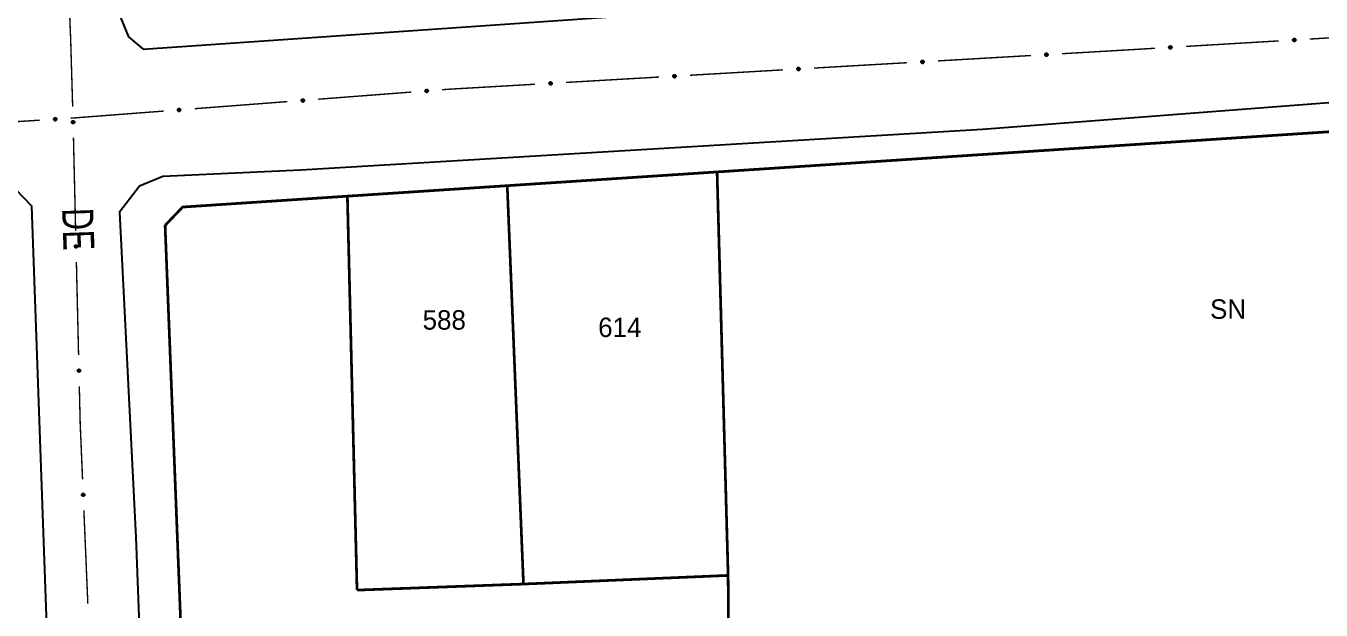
# Model space of a CAD drawing. Extents: x 202481 to 204056, y 4838981 to 4840330.
# Drawn here: x 202743.5 to 202910.4, y 4839437.1 to 4839512.3 of the extents above; entities that cross this region are included whole.
import ezdxf
from ezdxf.enums import TextEntityAlignment as Align

# ---------------------------------------------------------------- set-up
doc = ezdxf.new("R2010")
doc.units = 0
doc.header["$LTSCALE"] = 1.5
doc.header["$MEASUREMENT"] = 0
for name, color, linetype in [('CD_MALHA_LOTES', 7, 'CONTINUOUS'), ('RU-QUADRA', 210, 'CONTINUOUS'), ('SV-EIXO-RUA-PAV', 20, 'CONTINUOUS'), ('SV-RUA-PAVIM', 7, 'CONTINUOUS'), ('SV-TXT-RUA-PAV', 7, 'CONTINUOUS'), ('Th_NmrPort', 1, 'CONTINUOUS')]:
    doc.layers.add(name, color=color, linetype=linetype)
doc.styles.add('ARIAL', font='ARIAL.SHX')

msp = doc.modelspace()

# ---------------------------------------------------------------- linework, layer by layer
at = {"layer": 'CD_MALHA_LOTES', "linetype": 'Continuous', "const_width": 0.35, "flags": 128}
for points in [[(202832.56, 4839493.52), (202915.07, 4839498.93)], [(202805.52, 4839491.75), (202832.56, 4839493.52)], [(202833.98, 4839441.58), (202832.56, 4839493.52)], [(202784.92, 4839490.4), (202805.52, 4839491.75)], [(202807.61, 4839440.47), (202805.52, 4839491.75)], [(202761.43, 4839486.64), (202763.69, 4839489), (202784.92, 4839490.4)], [(202786.16, 4839439.69), (202784.92, 4839490.4)], [(202763.73, 4839428.04), (202761.43, 4839486.64)], [(202807.61, 4839440.47), (202786.16, 4839439.69)], [(202833.98, 4839441.58), (202807.61, 4839440.47)], [(202834.05, 4839433.48), (202833.98, 4839441.58)]]:
    msp.add_lwpolyline(points, dxfattribs=at)
at = {"layer": 'RU-QUADRA', "linetype": 'Continuous', "const_width": 0.18, "flags": 128}
msp.add_lwpolyline([(202763.73, 4839428.04), (202761.43, 4839486.64), (202763.69, 4839489), (202784.92, 4839490.4), (202805.52, 4839491.75), (202832.56, 4839493.52), (202915.07, 4839498.93), (202918.1, 4839427.63)], dxfattribs=at)
at = {"layer": 'SV-EIXO-RUA-PAV', "const_width": 0.18}
for points in [[(202749.124501, 4839513.923745), (202749.247439, 4839510.926265)], [(202749.247439, 4839510.926265), (202749.26, 4839510.62)], [(202749.26, 4839510.62), (202749.516585, 4839501.93031)], [(202892.969593, 4839509.677439), (202904.948444, 4839510.38957)], [(202908.941394, 4839510.626947), (202920.920245, 4839511.339078)], [(202861.023934, 4839507.813499), (202873.00391, 4839508.50644)], [(202876.997235, 4839508.73742), (202881.988892, 4839509.026145)], [(202881.988892, 4839509.026145), (202882.92, 4839509.08)], [(202882.92, 4839509.08), (202888.976643, 4839509.440062)], [(202845.050632, 4839506.889579), (202857.030608, 4839507.582519)], [(202813.104028, 4839505.041738), (202825.084005, 4839505.734678)], [(202829.07733, 4839505.965659), (202841.057306, 4839506.658599)], [(202781.178382, 4839502.882113), (202793.143326, 4839503.798683)], [(202797.131641, 4839504.104206), (202797.86, 4839504.16)], [(202797.86, 4839504.16), (202809.110703, 4839504.810758)], [(202765.225122, 4839501.66002), (202777.190067, 4839502.57659)], [(202733.304611, 4839499.414412), (202745.279864, 4839500.184692)], [(202749.271614, 4839500.441452), (202749.56, 4839500.46)], [(202749.56, 4839500.46), (202761.236807, 4839501.354497)], [(202749.619725, 4839497.931656), (202749.90311, 4839485.935002)], [(202749.997572, 4839481.936118), (202750.280958, 4839469.939465)], [(202750.375419, 4839465.94058), (202750.469881, 4839461.941696)], [(202750.469881, 4839461.941696), (202750.49, 4839461.09)], [(202750.49, 4839461.09), (202750.793517, 4839453.94838)], [(202750.963362, 4839449.951988), (202751.472898, 4839437.96281)]]:
    msp.add_lwpolyline(points, dxfattribs=at)
at = {"layer": 'SV-EIXO-RUA-PAV'}
for points in [[(202906.794959, 4839510.609619), (202906.826908, 4839510.64665), (202906.861939, 4839510.671943), (202906.897228, 4839510.68463), (202906.931335, 4839510.687709), (202906.966584, 4839510.68693), (202907.001948, 4839510.678303), (202907.039078, 4839510.660034), (202907.07645, 4839510.628246), (202907.100002, 4839510.590658), (202907.114291, 4839510.556726), (202907.11955, 4839510.521346), (202907.118219, 4839510.487116), (202907.108043, 4839510.450678), (202907.089162, 4839510.413232), (202907.056288, 4839510.376426), (202907.021775, 4839510.351864), (202906.98732, 4839510.34049), (202906.951717, 4839510.335428), (202906.915741, 4839510.336655), (202906.881075, 4839510.345323), (202906.843407, 4839510.364401), (202906.80751, 4839510.397329), (202906.782619, 4839510.431472), (202906.770764, 4839510.465759), (202906.76657, 4839510.500922), (202906.766922, 4839510.536285), (202906.774113, 4839510.572195), (202906.794959, 4839510.609619)], [(202874.850775, 4839508.72353), (202874.882783, 4839508.76051), (202874.917855, 4839508.785747), (202874.953164, 4839508.798377), (202874.987276, 4839508.801402), (202875.022523, 4839508.800566), (202875.057874, 4839508.791883), (202875.094974, 4839508.773555), (202875.132295, 4839508.741707), (202875.155787, 4839508.70408), (202875.170022, 4839508.670126), (202875.175224, 4839508.634737), (202875.173838, 4839508.60051), (202875.163604, 4839508.564088), (202875.144663, 4839508.526672), (202875.111731, 4839508.489919), (202875.077178, 4839508.465413), (202875.042704, 4839508.454093), (202875.007094, 4839508.449089), (202874.97112, 4839508.450373), (202874.936468, 4839508.459097), (202874.89883, 4839508.478235), (202874.862986, 4839508.511221), (202874.83815, 4839508.545404), (202874.826349, 4839508.579709), (202874.822212, 4839508.614879), (202874.82262, 4839508.650242), (202874.82987, 4839508.68614), (202874.850775, 4839508.72353)], [(202890.823158, 4839509.66011), (202890.855107, 4839509.697141), (202890.890137, 4839509.722435), (202890.925427, 4839509.735121), (202890.959534, 4839509.738201), (202890.994783, 4839509.737421), (202891.030147, 4839509.728795), (202891.067276, 4839509.710526), (202891.104649, 4839509.678738), (202891.128201, 4839509.641149), (202891.14249, 4839509.607217), (202891.147749, 4839509.571837), (202891.146418, 4839509.537608), (202891.136242, 4839509.50117), (202891.117361, 4839509.463723), (202891.084487, 4839509.426918), (202891.049974, 4839509.402356), (202891.015518, 4839509.390981), (202890.979916, 4839509.38592), (202890.94394, 4839509.387147), (202890.909274, 4839509.395815), (202890.871606, 4839509.414893), (202890.835708, 4839509.447821), (202890.810818, 4839509.481964), (202890.798963, 4839509.516251), (202890.794769, 4839509.551414), (202890.795121, 4839509.586777), (202890.802312, 4839509.622687), (202890.823158, 4839509.66011)], [(202842.904172, 4839506.875689), (202842.93618, 4839506.912669), (202842.971251, 4839506.937906), (202843.00656, 4839506.950536), (202843.040673, 4839506.953561), (202843.07592, 4839506.952725), (202843.11127, 4839506.944042), (202843.14837, 4839506.925714), (202843.185692, 4839506.893866), (202843.209184, 4839506.856239), (202843.223418, 4839506.822285), (202843.22862, 4839506.786896), (202843.227235, 4839506.752669), (202843.217001, 4839506.716247), (202843.19806, 4839506.678831), (202843.165127, 4839506.642078), (202843.130574, 4839506.617572), (202843.096101, 4839506.606252), (202843.06049, 4839506.601248), (202843.024516, 4839506.602532), (202842.989864, 4839506.611256), (202842.952226, 4839506.630395), (202842.916382, 4839506.66338), (202842.891547, 4839506.697563), (202842.879746, 4839506.731868), (202842.875608, 4839506.767038), (202842.876017, 4839506.802401), (202842.883266, 4839506.838299), (202842.904172, 4839506.875689)], [(202858.877474, 4839507.799609), (202858.909482, 4839507.836589), (202858.944553, 4839507.861827), (202858.979862, 4839507.874457), (202859.013975, 4839507.877482), (202859.049222, 4839507.876646), (202859.084572, 4839507.867962), (202859.121672, 4839507.849634), (202859.158994, 4839507.817786), (202859.182486, 4839507.78016), (202859.19672, 4839507.746205), (202859.201922, 4839507.710817), (202859.200536, 4839507.676589), (202859.190302, 4839507.640168), (202859.171361, 4839507.602751), (202859.138429, 4839507.565998), (202859.103876, 4839507.541492), (202859.069402, 4839507.530173), (202859.033792, 4839507.525168), (202858.997818, 4839507.526453), (202858.963166, 4839507.535176), (202858.925528, 4839507.554315), (202858.889684, 4839507.5873), (202858.864848, 4839507.621483), (202858.853048, 4839507.655789), (202858.84891, 4839507.690959), (202858.849319, 4839507.726321), (202858.856568, 4839507.76222), (202858.877474, 4839507.799609)], [(202826.93087, 4839505.951769), (202826.962878, 4839505.988749), (202826.997949, 4839506.013986), (202827.033259, 4839506.026616), (202827.067371, 4839506.029641), (202827.102618, 4839506.028805), (202827.137968, 4839506.020121), (202827.175069, 4839506.001793), (202827.21239, 4839505.969945), (202827.235882, 4839505.932319), (202827.250116, 4839505.898364), (202827.255319, 4839505.862976), (202827.253933, 4839505.828749), (202827.243699, 4839505.792327), (202827.224758, 4839505.754911), (202827.191825, 4839505.718158), (202827.157273, 4839505.693651), (202827.122799, 4839505.682332), (202827.087188, 4839505.677327), (202827.051214, 4839505.678612), (202827.016563, 4839505.687336), (202826.978925, 4839505.706474), (202826.94308, 4839505.739459), (202826.918245, 4839505.773642), (202826.906444, 4839505.807948), (202826.902306, 4839505.843118), (202826.902715, 4839505.87848), (202826.909964, 4839505.914379), (202826.93087, 4839505.951769)], [(202794.985815, 4839504.050229), (202795.017127, 4839504.0878), (202795.05172, 4839504.113688), (202795.086788, 4839504.126975), (202795.120838, 4839504.130637), (202795.156094, 4839504.130459), (202795.191601, 4839504.122438), (202795.229037, 4839504.104806), (202795.266947, 4839504.07366), (202795.291137, 4839504.036479), (202795.306003, 4839504.002796), (202795.311866, 4839503.967511), (202795.311119, 4839503.933264), (202795.301567, 4839503.896657), (202795.283328, 4839503.858894), (202795.251088, 4839503.821532), (202795.216999, 4839503.796385), (202795.182743, 4839503.784424), (202795.147232, 4839503.778755), (202795.11124, 4839503.779367), (202795.076432, 4839503.787442), (202795.038443, 4839503.805875), (202795.001988, 4839503.838185), (202794.976519, 4839503.871898), (202794.96408, 4839503.905977), (202794.959286, 4839503.941063), (202794.959034, 4839503.976427), (202794.965611, 4839504.012455), (202794.985815, 4839504.050229)], [(202810.957568, 4839505.027848), (202810.989576, 4839505.064828), (202811.024647, 4839505.090065), (202811.059957, 4839505.102695), (202811.094069, 4839505.10572), (202811.129316, 4839505.104884), (202811.164667, 4839505.096201), (202811.201767, 4839505.077873), (202811.239088, 4839505.046025), (202811.26258, 4839505.008399), (202811.276815, 4839504.974444), (202811.282017, 4839504.939055), (202811.280631, 4839504.904828), (202811.270397, 4839504.868406), (202811.251456, 4839504.83099), (202811.218523, 4839504.794237), (202811.183971, 4839504.769731), (202811.149497, 4839504.758411), (202811.113887, 4839504.753407), (202811.077912, 4839504.754692), (202811.043261, 4839504.763415), (202811.005623, 4839504.782554), (202810.969778, 4839504.815539), (202810.944943, 4839504.849722), (202810.933142, 4839504.884028), (202810.929004, 4839504.919197), (202810.929413, 4839504.95456), (202810.936662, 4839504.990458), (202810.957568, 4839505.027848)], [(202779.032555, 4839502.828136), (202779.063867, 4839502.865707), (202779.098461, 4839502.891595), (202779.133528, 4839502.904882), (202779.167578, 4839502.908544), (202779.202835, 4839502.908366), (202779.238341, 4839502.900345), (202779.275777, 4839502.882713), (202779.313687, 4839502.851567), (202779.337878, 4839502.814386), (202779.352744, 4839502.780704), (202779.358606, 4839502.745418), (202779.35786, 4839502.711171), (202779.348308, 4839502.674565), (202779.330069, 4839502.636801), (202779.297828, 4839502.59944), (202779.26374, 4839502.574292), (202779.229483, 4839502.562331), (202779.193972, 4839502.556662), (202779.15798, 4839502.557275), (202779.123172, 4839502.56535), (202779.085183, 4839502.583782), (202779.048729, 4839502.616092), (202779.023259, 4839502.649805), (202779.01082, 4839502.683884), (202779.006026, 4839502.718971), (202779.005774, 4839502.754335), (202779.012352, 4839502.790362), (202779.032555, 4839502.828136)], [(202747.125289, 4839500.413703), (202747.157057, 4839500.450888), (202747.191965, 4839500.476352), (202747.227192, 4839500.489209), (202747.261284, 4839500.492455), (202747.296536, 4839500.491846), (202747.331942, 4839500.483391), (202747.369159, 4839500.465303), (202747.406686, 4839500.433697), (202747.43042, 4839500.396223), (202747.444873, 4839500.362361), (202747.450304, 4839500.327006), (202747.449139, 4839500.292771), (202747.439141, 4839500.256284), (202747.420442, 4839500.218746), (202747.387747, 4839500.181781), (202747.353353, 4839500.157053), (202747.318953, 4839500.145511), (202747.283376, 4839500.140276), (202747.247394, 4839500.141329), (202747.212687, 4839500.149828), (202747.174926, 4839500.168724), (202747.13887, 4839500.201477), (202747.113814, 4839500.235498), (202747.101792, 4839500.269727), (202747.097427, 4839500.30487), (202747.097608, 4839500.340234), (202747.104625, 4839500.376179), (202747.125289, 4839500.413703)], [(202763.079296, 4839501.606043), (202763.110608, 4839501.643614), (202763.145201, 4839501.669502), (202763.180269, 4839501.68279), (202763.214319, 4839501.686451), (202763.249575, 4839501.686274), (202763.285082, 4839501.678252), (202763.322518, 4839501.66062), (202763.360428, 4839501.629475), (202763.384618, 4839501.592294), (202763.399484, 4839501.558611), (202763.405346, 4839501.523325), (202763.4046, 4839501.489078), (202763.395048, 4839501.452472), (202763.376809, 4839501.414708), (202763.344569, 4839501.377347), (202763.31048, 4839501.3522), (202763.276224, 4839501.340238), (202763.240713, 4839501.334569), (202763.204721, 4839501.335182), (202763.169913, 4839501.343257), (202763.131924, 4839501.361689), (202763.095469, 4839501.393999), (202763.07, 4839501.427712), (202763.057561, 4839501.461791), (202763.052767, 4839501.496878), (202763.052515, 4839501.532242), (202763.059092, 4839501.56827), (202763.079296, 4839501.606043)], [(202749.67915, 4839500.077338), (202749.715016, 4839500.044086), (202749.739041, 4839500.008173), (202749.750457, 4839499.972453), (202749.752315, 4839499.938257), (202749.750276, 4839499.903059), (202749.740391, 4839499.868026), (202749.720806, 4839499.831573), (202749.687702, 4839499.795361), (202749.649295, 4839499.773168), (202749.614874, 4839499.760102), (202749.579329, 4839499.756111), (202749.545169, 4839499.758665), (202749.509118, 4839499.770137), (202749.47237, 4839499.790345), (202749.436763, 4839499.824513), (202749.413452, 4839499.859883), (202749.403316, 4839499.894723), (202749.399531, 4839499.930484), (202749.402043, 4839499.966393), (202749.411945, 4839500.000727), (202749.432358, 4839500.037689), (202749.466548, 4839500.072386), (202749.501559, 4839500.096039), (202749.536248, 4839500.106662), (202749.571539, 4839500.109596), (202749.606867, 4839500.10798), (202749.642497, 4839500.099509), (202749.67915, 4839500.077338)], [(202750.056998, 4839484.0818), (202750.092863, 4839484.048548), (202750.116888, 4839484.012635), (202750.128305, 4839483.976915), (202750.130163, 4839483.942719), (202750.128123, 4839483.907521), (202750.118238, 4839483.872488), (202750.098653, 4839483.836035), (202750.065549, 4839483.799824), (202750.027143, 4839483.77763), (202749.992722, 4839483.764564), (202749.957176, 4839483.760573), (202749.923016, 4839483.763127), (202749.886965, 4839483.774599), (202749.850218, 4839483.794807), (202749.814611, 4839483.828976), (202749.791299, 4839483.864345), (202749.781163, 4839483.899185), (202749.777378, 4839483.934946), (202749.779891, 4839483.970855), (202749.789793, 4839484.005189), (202749.810205, 4839484.042151), (202749.844395, 4839484.076848), (202749.879407, 4839484.100502), (202749.914096, 4839484.111124), (202749.949386, 4839484.114058), (202749.984714, 4839484.112442), (202750.020344, 4839484.103971), (202750.056998, 4839484.0818)], [(202750.434845, 4839468.086262), (202750.47071, 4839468.05301), (202750.494735, 4839468.017097), (202750.506152, 4839467.981377), (202750.50801, 4839467.947181), (202750.505971, 4839467.911983), (202750.496085, 4839467.87695), (202750.476501, 4839467.840498), (202750.443397, 4839467.804286), (202750.40499, 4839467.782092), (202750.370569, 4839467.769026), (202750.335023, 4839467.765035), (202750.300863, 4839467.767589), (202750.264812, 4839467.779061), (202750.228065, 4839467.799269), (202750.192458, 4839467.833438), (202750.169146, 4839467.868807), (202750.159011, 4839467.903647), (202750.155225, 4839467.939408), (202750.157738, 4839467.975317), (202750.16764, 4839468.009651), (202750.188053, 4839468.046613), (202750.222243, 4839468.08131), (202750.257254, 4839468.104964), (202750.291943, 4839468.115586), (202750.327233, 4839468.11852), (202750.362561, 4839468.116904), (202750.398191, 4839468.108433), (202750.434845, 4839468.086262)], [(202750.98232, 4839452.098409), (202751.018806, 4839452.065839), (202751.043503, 4839452.030385), (202751.055591, 4839451.994887), (202751.058094, 4839451.960732), (202751.056719, 4839451.925502), (202751.047496, 4839451.890289), (202751.028602, 4839451.853473), (202750.996186, 4839451.816644), (202750.958205, 4839451.79373), (202750.924036, 4839451.780017), (202750.888572, 4839451.775357), (202750.85437, 4839451.777266), (202750.81811, 4839451.788056), (202750.780988, 4839451.807568), (202750.744743, 4839451.841059), (202750.720768, 4839451.875982), (202750.709978, 4839451.910625), (202750.705518, 4839451.946308), (202750.707354, 4839451.982259), (202750.716606, 4839452.016773), (202750.736319, 4839452.054113), (202750.769849, 4839452.089449), (202750.804407, 4839452.113758), (202750.83889, 4839452.125033), (202750.874119, 4839452.128632), (202750.909471, 4839452.127682), (202750.945254, 4839452.119884), (202750.98232, 4839452.098409)]]:
    msp.add_lwpolyline(points, close=True, dxfattribs=at)
for points in [[(202906.76657, 4839510.500922), (202907.114291, 4839510.556726)], [(202906.766922, 4839510.536285), (202907.100002, 4839510.590658)], [(202906.770461, 4839510.519922), (202907.102075, 4839510.575177)], [(202906.770764, 4839510.465759), (202907.11955, 4839510.521346)], [(202906.771286, 4839510.483064), (202907.11532, 4839510.536323)], [(202906.774113, 4839510.572195), (202907.07645, 4839510.628246)], [(202906.775248, 4839510.55438), (202907.083624, 4839510.60962)], [(202906.780202, 4839510.448054), (202907.115901, 4839510.503551)], [(202906.782619, 4839510.431472), (202907.118219, 4839510.487116)], [(202906.785482, 4839510.589162), (202907.054357, 4839510.642053)], [(202906.794959, 4839510.609619), (202907.039078, 4839510.660034)], [(202906.79729, 4839510.41353), (202907.108472, 4839510.467569)], [(202906.80751, 4839510.397329), (202907.108043, 4839510.450678)], [(202906.813182, 4839510.629083), (202907.013155, 4839510.668309)], [(202906.826908, 4839510.64665), (202907.001948, 4839510.678303)], [(202906.8292, 4839510.38262), (202907.095594, 4839510.431263)], [(202906.843407, 4839510.364401), (202907.089162, 4839510.413232)], [(202906.846815, 4839510.661155), (202906.975487, 4839510.681106)], [(202906.861939, 4839510.671943), (202906.966584, 4839510.68693)], [(202906.867597, 4839510.357564), (202907.065009, 4839510.393905)], [(202906.881075, 4839510.345323), (202907.056288, 4839510.376426)], [(202906.902703, 4839510.341881), (202907.032656, 4839510.363276)], [(202906.915741, 4839510.336655), (202907.021775, 4839510.351864)], [(202874.822212, 4839508.614879), (202875.170022, 4839508.670126)], [(202874.82262, 4839508.650242), (202875.155787, 4839508.70408)], [(202874.826134, 4839508.633873), (202875.157835, 4839508.688596)], [(202874.826349, 4839508.579709), (202875.175224, 4839508.634737)], [(202874.826899, 4839508.597013), (202875.171018, 4839508.649721)], [(202874.82987, 4839508.68614), (202875.132295, 4839508.741707)], [(202874.830975, 4839508.668323), (202875.13944, 4839508.723069)], [(202874.835759, 4839508.561989), (202875.171547, 4839508.616948)], [(202874.83815, 4839508.545404), (202875.173838, 4839508.60051)], [(202874.841266, 4839508.703088), (202875.110225, 4839508.755549)], [(202874.850775, 4839508.72353), (202875.094974, 4839508.773555)], [(202874.869029, 4839508.742965), (202875.069065, 4839508.781871)], [(202874.882783, 4839508.76051), (202875.057874, 4839508.791883)], [(202874.902714, 4839508.774983), (202875.031418, 4839508.794728)], [(202874.917855, 4839508.785747), (202875.022523, 4839508.800566)], [(202890.794769, 4839509.551414), (202891.14249, 4839509.607217)], [(202890.795121, 4839509.586777), (202891.128201, 4839509.641149)], [(202890.79866, 4839509.570414), (202891.130274, 4839509.625668)], [(202890.798963, 4839509.516251), (202891.147749, 4839509.571837)], [(202890.799485, 4839509.533556), (202891.143519, 4839509.586815)], [(202890.802312, 4839509.622687), (202891.104649, 4839509.678738)], [(202890.803446, 4839509.604872), (202891.111823, 4839509.660111)], [(202890.808401, 4839509.498545), (202891.1441, 4839509.554043)], [(202890.810818, 4839509.481964), (202891.146418, 4839509.537608)], [(202890.813681, 4839509.639653), (202891.082556, 4839509.692545)], [(202890.823158, 4839509.66011), (202891.067276, 4839509.710526)], [(202890.825489, 4839509.464021), (202891.136671, 4839509.518061)], [(202890.835708, 4839509.447821), (202891.136242, 4839509.50117)], [(202890.84138, 4839509.679574), (202891.041354, 4839509.718801)], [(202890.855107, 4839509.697141), (202891.030147, 4839509.728795)], [(202890.857399, 4839509.433112), (202891.123793, 4839509.481755)], [(202890.871606, 4839509.414893), (202891.117361, 4839509.463723)], [(202890.875014, 4839509.711646), (202891.003686, 4839509.731598)], [(202890.890137, 4839509.722435), (202890.994783, 4839509.737421)], [(202890.895796, 4839509.408056), (202891.093208, 4839509.444397)], [(202890.909274, 4839509.395815), (202891.084487, 4839509.426918)], [(202890.930902, 4839509.392373), (202891.060855, 4839509.413768)], [(202890.94394, 4839509.387147), (202891.049974, 4839509.402356)], [(202842.904172, 4839506.875689), (202843.14837, 4839506.925714)], [(202842.922425, 4839506.895124), (202843.122462, 4839506.93403)], [(202842.93618, 4839506.912669), (202843.11127, 4839506.944042)], [(202842.95611, 4839506.927142), (202843.084814, 4839506.946887)], [(202842.971251, 4839506.937906), (202843.07592, 4839506.952725)], [(202858.84891, 4839507.690959), (202859.19672, 4839507.746205)], [(202858.849319, 4839507.726321), (202859.182486, 4839507.78016)], [(202858.852832, 4839507.709952), (202859.184534, 4839507.764675)], [(202858.853048, 4839507.655789), (202859.201922, 4839507.710817)], [(202858.853597, 4839507.673093), (202859.197717, 4839507.725801)], [(202858.856568, 4839507.76222), (202859.158994, 4839507.817786)], [(202858.857673, 4839507.744403), (202859.166138, 4839507.799148)], [(202858.862457, 4839507.638069), (202859.198245, 4839507.693028)], [(202858.864848, 4839507.621483), (202859.200536, 4839507.676589)], [(202858.867964, 4839507.779168), (202859.136923, 4839507.831629)], [(202858.877474, 4839507.799609), (202859.121672, 4839507.849634)], [(202858.879491, 4839507.603517), (202859.190758, 4839507.657058)], [(202858.889684, 4839507.5873), (202859.190302, 4839507.640168)], [(202858.895727, 4839507.819044), (202859.095763, 4839507.857951)], [(202858.909482, 4839507.836589), (202859.084572, 4839507.867962)], [(202858.911351, 4839507.572557), (202859.177822, 4839507.620773)], [(202858.925528, 4839507.554315), (202859.171361, 4839507.602751)], [(202858.929412, 4839507.851062), (202859.058116, 4839507.870808)], [(202858.944553, 4839507.861827), (202859.049222, 4839507.876646)], [(202858.949707, 4839507.547439), (202859.147177, 4839507.583463)], [(202858.963166, 4839507.535176), (202859.138429, 4839507.565998)], [(202858.984788, 4839507.5317), (202859.114776, 4839507.552886)], [(202858.997818, 4839507.526453), (202859.103876, 4839507.541492)], [(202874.852792, 4839508.527437), (202875.16406, 4839508.580978)], [(202874.862986, 4839508.511221), (202875.163604, 4839508.564088)], [(202874.884653, 4839508.496477), (202875.151124, 4839508.544693)], [(202874.89883, 4839508.478235), (202875.144663, 4839508.526672)], [(202874.923009, 4839508.47136), (202875.120479, 4839508.507384)], [(202874.936468, 4839508.459097), (202875.111731, 4839508.489919)], [(202874.95809, 4839508.45562), (202875.088077, 4839508.476807)], [(202874.97112, 4839508.450373), (202875.077178, 4839508.465413)], [(202826.902306, 4839505.843118), (202827.250116, 4839505.898364)], [(202826.902715, 4839505.87848), (202827.235882, 4839505.932319)], [(202826.906228, 4839505.862112), (202827.23793, 4839505.916835)], [(202826.906444, 4839505.807948), (202827.255319, 4839505.862976)], [(202826.906994, 4839505.825252), (202827.251113, 4839505.87796)], [(202826.909964, 4839505.914379), (202827.21239, 4839505.969945)], [(202826.91107, 4839505.896562), (202827.219534, 4839505.951307)], [(202826.915854, 4839505.790228), (202827.251642, 4839505.845187)], [(202826.918245, 4839505.773642), (202827.253933, 4839505.828749)], [(202826.92136, 4839505.931327), (202827.19032, 4839505.983788)], [(202826.93087, 4839505.951769), (202827.175069, 4839506.001793)], [(202826.932887, 4839505.755676), (202827.244155, 4839505.809217)], [(202826.94308, 4839505.739459), (202827.243699, 4839505.792327)], [(202826.949123, 4839505.971203), (202827.14916, 4839506.01011)], [(202826.962878, 4839505.988749), (202827.137968, 4839506.020121)], [(202826.964747, 4839505.724716), (202827.231219, 4839505.772932)], [(202826.978925, 4839505.706474), (202827.224758, 4839505.754911)], [(202826.982808, 4839506.003221), (202827.111512, 4839506.022967)], [(202826.997949, 4839506.013986), (202827.102618, 4839506.028805)], [(202827.003104, 4839505.699598), (202827.200573, 4839505.735623)], [(202827.016563, 4839505.687336), (202827.191825, 4839505.718158)], [(202827.038184, 4839505.683859), (202827.168172, 4839505.705046)], [(202827.051214, 4839505.678612), (202827.157273, 4839505.693651)], [(202842.875608, 4839506.767038), (202843.223418, 4839506.822285)], [(202842.876017, 4839506.802401), (202843.209184, 4839506.856239)], [(202842.87953, 4839506.786032), (202843.211232, 4839506.840755)], [(202842.879746, 4839506.731868), (202843.22862, 4839506.786896)], [(202842.880295, 4839506.749173), (202843.224415, 4839506.80188)], [(202842.883266, 4839506.838299), (202843.185692, 4839506.893866)], [(202842.884372, 4839506.820482), (202843.192836, 4839506.875228)], [(202842.889155, 4839506.714148), (202843.224944, 4839506.769108)], [(202842.891547, 4839506.697563), (202843.227235, 4839506.752669)], [(202842.894662, 4839506.855247), (202843.163621, 4839506.907708)], [(202842.906189, 4839506.679597), (202843.217457, 4839506.733138)], [(202842.916382, 4839506.66338), (202843.217001, 4839506.716247)], [(202842.938049, 4839506.648636), (202843.20452, 4839506.696852)], [(202842.952226, 4839506.630395), (202843.19806, 4839506.678831)], [(202842.976406, 4839506.623519), (202843.173875, 4839506.659543)], [(202842.989864, 4839506.611256), (202843.165127, 4839506.642078)], [(202843.011486, 4839506.607779), (202843.141474, 4839506.628966)], [(202843.024516, 4839506.602532), (202843.130574, 4839506.617572)], [(202794.959034, 4839503.976427), (202795.291137, 4839504.036479)], [(202794.959286, 4839503.941063), (202795.306003, 4839504.002796)], [(202794.962852, 4839503.960127), (202795.293474, 4839504.021036)], [(202794.96408, 4839503.905977), (202795.311866, 4839503.967511)], [(202794.964306, 4839503.923288), (202795.307381, 4839503.982414)], [(202794.965611, 4839504.012455), (202795.266947, 4839504.07366)], [(202794.967049, 4839503.994662), (202795.274438, 4839504.055159)], [(202794.973818, 4839503.888436), (202795.308522, 4839503.949657)], [(202794.976519, 4839503.871898), (202795.311119, 4839503.933264)], [(202794.976689, 4839504.029613), (202795.244621, 4839504.087088)], [(202794.985815, 4839504.050229), (202795.229037, 4839504.104806)], [(202794.991494, 4839503.854208), (202795.301708, 4839503.913553)], [(202795.001988, 4839503.838185), (202795.301567, 4839503.896657)], [(202795.003702, 4839504.070001), (202795.202977, 4839504.112637)], [(202795.017127, 4839504.0878), (202795.191601, 4839504.122438)], [(202795.023927, 4839503.823848), (202795.289452, 4839503.877033)], [(202795.036783, 4839504.102643), (202795.165096, 4839504.124789)], [(202795.038443, 4839503.805875), (202795.283328, 4839503.858894)], [(202795.05172, 4839504.113688), (202795.156094, 4839504.130459)], [(202795.062746, 4839503.799451), (202795.259508, 4839503.839158)], [(202795.076432, 4839503.787442), (202795.251088, 4839503.821532)], [(202795.098114, 4839503.78437), (202795.227684, 4839503.807981)], [(202795.11124, 4839503.779367), (202795.216999, 4839503.796385)], [(202810.929004, 4839504.919197), (202811.276815, 4839504.974444)], [(202810.929413, 4839504.95456), (202811.26258, 4839505.008399)], [(202810.932927, 4839504.938191), (202811.264628, 4839504.992914)], [(202810.933142, 4839504.884028), (202811.282017, 4839504.939055)], [(202810.933692, 4839504.901332), (202811.277811, 4839504.954039)], [(202810.936662, 4839504.990458), (202811.239088, 4839505.046025)], [(202810.937768, 4839504.972641), (202811.246233, 4839505.027387)], [(202810.942552, 4839504.866307), (202811.27834, 4839504.921267)], [(202810.944943, 4839504.849722), (202811.280631, 4839504.904828)], [(202810.948058, 4839505.007407), (202811.217018, 4839505.059867)], [(202810.957568, 4839505.027848), (202811.201767, 4839505.077873)], [(202810.959585, 4839504.831756), (202811.270853, 4839504.885297)], [(202810.969778, 4839504.815539), (202811.270397, 4839504.868406)], [(202810.975821, 4839505.047283), (202811.175858, 4839505.086189)], [(202810.989576, 4839505.064828), (202811.164667, 4839505.096201)], [(202810.991446, 4839504.800795), (202811.257917, 4839504.849012)], [(202811.005623, 4839504.782554), (202811.251456, 4839504.83099)], [(202811.009506, 4839505.079301), (202811.138211, 4839505.099047)], [(202811.024647, 4839505.090065), (202811.129316, 4839505.104884)], [(202811.029802, 4839504.775678), (202811.227272, 4839504.811702)], [(202811.043261, 4839504.763415), (202811.218523, 4839504.794237)], [(202811.064883, 4839504.759938), (202811.19487, 4839504.781125)], [(202811.077912, 4839504.754692), (202811.183971, 4839504.769731)], [(202779.005774, 4839502.754335), (202779.337878, 4839502.814386)], [(202779.006026, 4839502.718971), (202779.352744, 4839502.780704)], [(202779.009593, 4839502.738034), (202779.340214, 4839502.798943)], [(202779.01082, 4839502.683884), (202779.358606, 4839502.745418)], [(202779.011046, 4839502.701196), (202779.354121, 4839502.760321)], [(202779.012352, 4839502.790362), (202779.313687, 4839502.851567)], [(202779.01379, 4839502.772569), (202779.321178, 4839502.833066)], [(202779.020559, 4839502.666343), (202779.355262, 4839502.727564)], [(202779.023259, 4839502.649805), (202779.35786, 4839502.711171)], [(202779.023429, 4839502.80752), (202779.291362, 4839502.864995)], [(202779.032555, 4839502.828136), (202779.275777, 4839502.882713)], [(202779.038235, 4839502.632115), (202779.348448, 4839502.691461)], [(202779.048729, 4839502.616092), (202779.348308, 4839502.674565)], [(202779.050443, 4839502.847908), (202779.249718, 4839502.890544)], [(202779.063867, 4839502.865707), (202779.238341, 4839502.900345)], [(202779.070668, 4839502.601755), (202779.336192, 4839502.65494)], [(202779.083524, 4839502.88055), (202779.211837, 4839502.902696)], [(202779.085183, 4839502.583782), (202779.330069, 4839502.636801)], [(202779.098461, 4839502.891595), (202779.202835, 4839502.908366)], [(202779.109487, 4839502.577359), (202779.306249, 4839502.617065)], [(202779.123172, 4839502.56535), (202779.297828, 4839502.59944)], [(202779.144855, 4839502.562277), (202779.274424, 4839502.585888)], [(202779.15798, 4839502.557275), (202779.26374, 4839502.574292)], [(202747.097427, 4839500.30487), (202747.444873, 4839500.362361)], [(202747.097608, 4839500.340234), (202747.43042, 4839500.396223)], [(202747.101227, 4839500.323888), (202747.432568, 4839500.380752)], [(202747.101792, 4839500.269727), (202747.450304, 4839500.327006)], [(202747.10223, 4839500.287035), (202747.446002, 4839500.341963)], [(202747.104625, 4839500.376179), (202747.406686, 4839500.433697)], [(202747.105846, 4839500.358369), (202747.41395, 4839500.415105)], [(202747.111316, 4839500.252068), (202747.446742, 4839500.309195)], [(202747.113814, 4839500.235498), (202747.449139, 4839500.292771)], [(202747.115911, 4839500.3932), (202747.384526, 4839500.447396)], [(202747.125289, 4839500.413703), (202747.369159, 4839500.465303)], [(202747.128572, 4839500.217627), (202747.439487, 4839500.273177)], [(202747.13887, 4839500.201477), (202747.439141, 4839500.256284)], [(202747.143416, 4839500.433255), (202747.343197, 4839500.473452)], [(202747.157057, 4839500.450888), (202747.331942, 4839500.483391)], [(202747.176894, 4839500.46549), (202747.305468, 4839500.486066)], [(202747.191965, 4839500.476352), (202747.296536, 4839500.491846)], [(202763.052515, 4839501.532242), (202763.384618, 4839501.592294)], [(202763.052767, 4839501.496878), (202763.399484, 4839501.558611)], [(202763.056333, 4839501.515942), (202763.386955, 4839501.57685)], [(202763.057561, 4839501.461791), (202763.405346, 4839501.523325)], [(202763.057787, 4839501.479103), (202763.400862, 4839501.538228)], [(202763.059092, 4839501.56827), (202763.360428, 4839501.629475)], [(202763.06053, 4839501.550476), (202763.367919, 4839501.610973)], [(202763.067299, 4839501.44425), (202763.402003, 4839501.505471)], [(202763.07, 4839501.427712), (202763.4046, 4839501.489078)], [(202763.07017, 4839501.585427), (202763.338102, 4839501.642902)], [(202763.079296, 4839501.606043), (202763.322518, 4839501.66062)], [(202763.084975, 4839501.410023), (202763.395189, 4839501.469368)], [(202763.095469, 4839501.393999), (202763.395048, 4839501.452472)], [(202763.097183, 4839501.625815), (202763.296458, 4839501.668451)], [(202763.110608, 4839501.643614), (202763.285082, 4839501.678252)], [(202763.117408, 4839501.379663), (202763.382932, 4839501.432847)], [(202763.130264, 4839501.658457), (202763.258577, 4839501.680603)], [(202763.131924, 4839501.361689), (202763.376809, 4839501.414708)], [(202763.145201, 4839501.669502), (202763.249575, 4839501.686274)], [(202763.156227, 4839501.355266), (202763.352989, 4839501.394972)], [(202763.169913, 4839501.343257), (202763.344569, 4839501.377347)], [(202763.191595, 4839501.340184), (202763.321165, 4839501.363795)], [(202763.204721, 4839501.335182), (202763.31048, 4839501.3522)], [(202747.160632, 4839500.186873), (202747.426786, 4839500.236809)], [(202747.174926, 4839500.168724), (202747.420442, 4839500.218746)], [(202747.199149, 4839500.162004), (202747.396382, 4839500.199303)], [(202747.212687, 4839500.149828), (202747.387747, 4839500.181781)], [(202747.234331, 4839500.146491), (202747.364179, 4839500.168517)], [(202747.247394, 4839500.141329), (202747.353353, 4839500.157053)], [(202749.402043, 4839499.966393), (202749.413452, 4839499.859883)], [(202749.407732, 4839499.979236), (202749.424467, 4839499.848601)], [(202749.411945, 4839500.000727), (202749.436763, 4839499.824513)], [(202749.42466, 4839500.013759), (202749.45392, 4839499.815174)], [(202749.432358, 4839500.037689), (202749.47237, 4839499.790345)], [(202749.451073, 4839500.051235), (202749.490161, 4839499.783272)], [(202749.466548, 4839500.072386), (202749.509118, 4839499.770137)], [(202749.483104, 4839500.082019), (202749.525983, 4839499.769105)], [(202749.501559, 4839500.096039), (202749.545169, 4839499.758665)], [(202749.518217, 4839500.097863), (202749.561676, 4839499.760393)], [(202749.536248, 4839500.106662), (202749.579329, 4839499.756111)], [(202749.553523, 4839500.105521), (202749.594448, 4839499.759803)], [(202749.571539, 4839500.109596), (202749.614874, 4839499.760102)], [(202749.590387, 4839500.105027), (202749.63375, 4839499.77165)], [(202749.606867, 4839500.10798), (202749.649295, 4839499.773168)], [(202749.624652, 4839500.099012), (202749.668831, 4839499.788858)], [(202749.642497, 4839500.099509), (202749.687702, 4839499.795361)], [(202749.659046, 4839500.08754), (202749.70229, 4839499.816946)], [(202749.67915, 4839500.077338), (202749.720806, 4839499.831573)], [(202749.697951, 4839500.058432), (202749.730003, 4839499.857183)], [(202749.715016, 4839500.044086), (202749.740391, 4839499.868026)], [(202749.728799, 4839500.023673), (202749.744138, 4839499.894369)], [(202749.739041, 4839500.008173), (202749.750276, 4839499.903059)], [(202749.779891, 4839483.970855), (202749.791299, 4839483.864345)], [(202749.785579, 4839483.983698), (202749.802314, 4839483.853063)], [(202749.789793, 4839484.005189), (202749.814611, 4839483.828976)], [(202749.802508, 4839484.018221), (202749.831767, 4839483.819636)], [(202749.810205, 4839484.042151), (202749.850218, 4839483.794807)], [(202749.82892, 4839484.055697), (202749.868008, 4839483.787734)], [(202749.844395, 4839484.076848), (202749.886965, 4839483.774599)], [(202749.860951, 4839484.086481), (202749.90383, 4839483.773567)], [(202749.879407, 4839484.100502), (202749.923016, 4839483.763127)], [(202749.896064, 4839484.102325), (202749.939523, 4839483.764856)], [(202749.914096, 4839484.111124), (202749.957176, 4839483.760573)], [(202749.931371, 4839484.109983), (202749.972295, 4839483.764265)], [(202749.949386, 4839484.114058), (202749.992722, 4839483.764564)], [(202749.968235, 4839484.109489), (202750.011597, 4839483.776112)], [(202749.984714, 4839484.112442), (202750.027143, 4839483.77763)], [(202750.002499, 4839484.103474), (202750.046678, 4839483.79332)], [(202750.020344, 4839484.103971), (202750.065549, 4839483.799824)], [(202750.036893, 4839484.092003), (202750.080137, 4839483.821408)], [(202750.056998, 4839484.0818), (202750.098653, 4839483.836035)], [(202750.075798, 4839484.062894), (202750.10785, 4839483.861645)], [(202750.092863, 4839484.048548), (202750.118238, 4839483.872488)], [(202750.106647, 4839484.028135), (202750.121985, 4839483.898831)], [(202750.116888, 4839484.012635), (202750.128123, 4839483.907521)], [(202750.157738, 4839467.975317), (202750.169146, 4839467.868807)], [(202750.163427, 4839467.98816), (202750.180162, 4839467.857525)], [(202750.16764, 4839468.009651), (202750.192458, 4839467.833438)], [(202750.180355, 4839468.022683), (202750.209614, 4839467.824098)], [(202750.188053, 4839468.046613), (202750.228065, 4839467.799269)], [(202750.206768, 4839468.060159), (202750.245855, 4839467.792197)], [(202750.222243, 4839468.08131), (202750.264812, 4839467.779061)], [(202750.238798, 4839468.090944), (202750.281677, 4839467.778029)], [(202750.257254, 4839468.104964), (202750.300863, 4839467.767589)], [(202750.273911, 4839468.106787), (202750.317371, 4839467.769318)], [(202750.291943, 4839468.115586), (202750.335023, 4839467.765035)], [(202750.309218, 4839468.114446), (202750.350142, 4839467.768727)], [(202750.327233, 4839468.11852), (202750.370569, 4839467.769026)], [(202750.346082, 4839468.113951), (202750.389445, 4839467.780575)], [(202750.362561, 4839468.116904), (202750.40499, 4839467.782092)], [(202750.380347, 4839468.107936), (202750.424526, 4839467.797782)], [(202750.398191, 4839468.108433), (202750.443397, 4839467.804286)], [(202750.41474, 4839468.096465), (202750.457985, 4839467.82587)], [(202750.434845, 4839468.086262), (202750.476501, 4839467.840498)], [(202750.453645, 4839468.067356), (202750.485697, 4839467.866107)], [(202750.47071, 4839468.05301), (202750.496085, 4839467.87695)], [(202750.484494, 4839468.032597), (202750.499833, 4839467.903294)], [(202750.494735, 4839468.017097), (202750.505971, 4839467.911983)], [(202750.707354, 4839451.982259), (202750.720768, 4839451.875982)], [(202750.712799, 4839451.995207), (202750.731994, 4839451.86491)], [(202750.716606, 4839452.016773), (202750.744743, 4839451.841059)], [(202750.729074, 4839452.030042), (202750.762072, 4839451.832044)], [(202750.736319, 4839452.054113), (202750.780988, 4839451.807568)], [(202750.754775, 4839452.06801), (202750.798908, 4839451.800832)], [(202750.769849, 4839452.089449), (202750.81811, 4839451.788056)], [(202750.786219, 4839452.099393), (202750.834991, 4839451.787342)], [(202750.804407, 4839452.113758), (202750.85437, 4839451.777266)], [(202750.821028, 4839452.115895), (202750.870842, 4839451.779305)], [(202750.83889, 4839452.125033), (202750.888572, 4839451.775357)], [(202750.856183, 4839452.124218), (202750.903619, 4839451.779333)], [(202750.874119, 4839452.128632), (202750.924036, 4839451.780017)], [(202750.89305, 4839452.124419), (202750.942691, 4839451.791919)], [(202750.909471, 4839452.127682), (202750.958205, 4839451.79373)], [(202750.927422, 4839452.119051), (202750.977441, 4839451.809785)], [(202750.945254, 4839452.119884), (202750.996186, 4839451.816644)], [(202750.962026, 4839452.10823), (202751.010365, 4839451.8385)], [(202750.98232, 4839452.098409), (202751.028602, 4839451.853473)], [(202751.001473, 4839452.07986), (202751.037314, 4839451.879252)], [(202751.018806, 4839452.065839), (202751.047496, 4839451.890289)], [(202751.032972, 4839452.045689), (202751.050746, 4839451.916698)], [(202751.043503, 4839452.030385), (202751.056719, 4839451.925502)]]:
    msp.add_lwpolyline(points, dxfattribs=at)
at = {"layer": 'SV-RUA-PAVIM', "linetype": 'Continuous'}
for points in [[(202751.35, 4839612.16, 8.13), (202752.75, 4839573.35, 8.13), (202755.42, 4839514.06, 10.63), (202756.71, 4839510.91, 10.63), (202758.6, 4839509.33, 10.63), (202847.46, 4839515.44, 10.65), (202878.16, 4839517.63, 10.74), (202874.26, 4839584.65, 10.74), (202875.76, 4839584.8, 10.74), (202879.52, 4839517.63, 10.74)], [(202922.41, 4839427.85, 11.66), (202919.34, 4839500.7, 11.13), (202917.96, 4839502.4, 11.16), (202915.29, 4839502.72, 11.17), (202866.75, 4839499, 10.66), (202778.93, 4839493.75, 10.68), (202761.15, 4839492.92, 10.69), (202758.15, 4839491.67, 10.69), (202755.56, 4839488.35, 10.69), (202757.67, 4839446.49, 10.77), (202764.77, 4839257.78, 12.4)]]:
    msp.add_polyline3d(points, dxfattribs=at)
msp.add_polyline3d([(202566.66, 4839254.04, 11.06), (202571.91, 4839175.18, 10.36), (202573.36, 4839172.93, 10.35), (202575.45, 4839171.92, 10.35), (202686.13, 4839176.82, 11.84), (202752.9, 4839179.53, 12.42), (202754.7, 4839180.85, 12.43), (202755.1, 4839182.31, 12.43), (202752.58, 4839257.55, 12.13), (202745.87, 4839443.52, 10.92), (202744.25, 4839489.1, 10.81), (202742.18, 4839491.28, 10.75), (202739.16, 4839491.37, 10.82), (202661.94, 4839486.54, 11.23), (202553.54, 4839479.68, 11.96), (202551.57, 4839478, 11.96), (202550.23, 4839474.62, 11.96), (202552.74, 4839432.18, 11.9)], close=True, dxfattribs=at)

# ---------------------------------------------------------------- texts
at = {"layer": 'SV-TXT-RUA-PAV', "style": 'ARIAL', "width": 0.7}
msp.add_text('DE', height=4, rotation=272, dxfattribs=at).set_placement((202748.152492, 4839488.79461))
at = {"layer": 'Th_NmrPort', "color": 1}
for s, p in [('SN', (202896.09, 4839475.866667)), ('588', (202794.61, 4839474.47)), ('614', (202817.24, 4839473.52))]:
    msp.add_text(s, height=2.5, dxfattribs=at).set_placement(p, align=Align.MIDDLE_LEFT)

doc.saveas('drawing.dxf')
